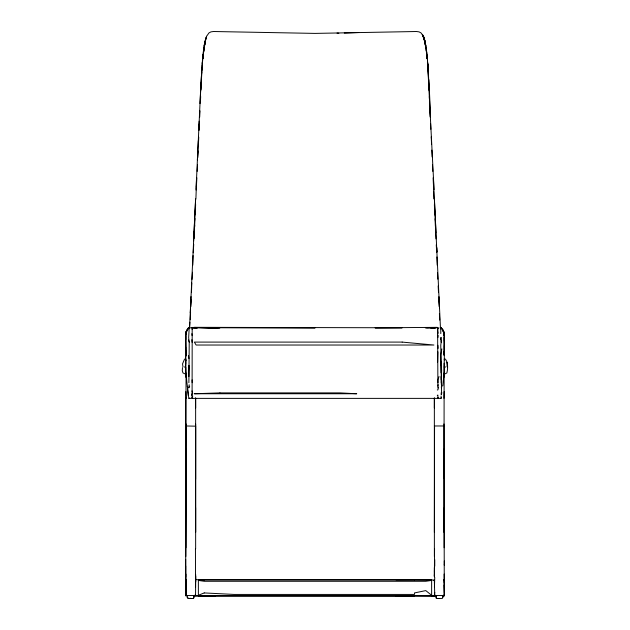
<?xml version="1.0" encoding="UTF-8"?>
<svg xmlns="http://www.w3.org/2000/svg" width="630" height="630" viewBox="0 0 630 630"><rect width="100%" height="100%" fill="white"/><g stroke="black" fill="none" stroke-linecap="round" stroke-linejoin="round"><path stroke-width="0.94" d="M185.685 595.287L186.047 595.941L185.669 584.585M185.685 397.955L185.669 556.692L186.047 376.842L185.748 367.014L184.283 366.999M185.669 365.565L185.716 334.239L186.118 331.916L188.165 328.372L186.118 332.089M186.047 423.951L185.669 579.758L185.669 559.33M188.913 397.609L188.913 398.341L191.512 398.38M188.882 382.709L189.22 342.145L188.669 337.593L189.22 327.38M189.724 327.844L192.103 327.86M192.095 398.105L192.189 327.608M195.647 425.974L195.623 532.287L195.623 507.678M195.647 582.293L195.568 595.413M195.623 479.217L195.647 398.081M434.558 548.903L434.377 576.915M437.905 387.962L437.622 330.459M438.472 327.899L439.008 327.915M438.488 398.38L441.087 398.341L441.094 395.979M440.779 327.38L440.779 333.585M441.89 392.695L441.441 394.215L441.583 380.41M444.142 363.179L443.953 532.295M444.252 582.616L444.142 574.064M444.315 478.501L444.315 449.127M444.331 336.318L443.882 331.955L442.323 329.057L444.15 333.916L444.284 354.832L444.284 337.263L444.331 341.208M444.331 350.375L444.331 345.634M185.669 352.391L186.118 356.037L185.716 336.026L185.669 353.556M187.126 330.025L185.755 334.388L185.716 339.499M434.353 407.933L434.377 397.955M441.331 384.465L440.779 345.075L441.52 339.956M185.858 449.072L185.858 547.761M188.811 397.75L188.913 398.341M444.252 507.701L444.142 547.761M443.953 423.951L444.26 580.049M193.095 255.536L192.819 265.151M444.284 353.674L444.331 350.981L443.882 355.17L444.331 350.627M195.568 587.097L195.442 548.903M434.385 574.615L434.353 576.285L434.353 567.535M195.568 580.049L195.647 576.261M435.999 595.5L436.251 598.177L435.999 595.5L442.74 595.5L442.496 598.177M443.032 595.941L443.922 595.673L444.252 592.932L444.142 579.427L444.315 594.594L443.607 595.704C444.237 596.547 444.426 594.594 444.252 595.697M441.26 382.678L441.638 369.668M443.953 398.38L444.142 391.6M185.763 358.872L185.858 373.354M196.174 188.921L196.473 179.172M191.473 292.627L191.788 282.988M441.102 372.881L440.787 355.131L441.835 348.91M195.906 199.033L196.237 189.528M195.615 198.867L189.543 328.104M190.291 319.709L190.567 312.299M188.787 327.647L188.48 328.545M196.024 190.039L200.915 83.861L202.789 55.33L204.876 41.478L206.585 36.296L208.955 32.941L210.924 31.878L213.468 31.508L315 33.398L416.532 31.508L419.076 31.878L421.045 32.941L423.415 36.296L425.124 41.478L427.211 55.33L433.566 180.085M198.82 129.93L199.182 121.173M188.89 376.559L188.905 365.51L188.409 373.425M190.307 312.921L191.008 296.565M198.466 143.624L198.749 137.112M200.962 89.98L201.301 82.412M441.094 365.51L441.236 362.061L441.268 365.55M194.694 225.162L194.576 227.123L194.985 218.563M195.158 214.791L195.631 204.522M200.411 102.154L200.671 96.508M199.994 103.611L201.883 68.032M195.591 199.474L193.607 240.778M192.473 272.239L192.048 279.413M199.064 130.394L199.371 123.677M197.497 164.918L197.19 171.391M197.836 157.5L198.143 151.003M197.363 160.067L198.332 140.616M194.04 238.62L194.371 231.895M199.686 117.148L200.001 110.872M196.867 177.817L196.379 186.834M189.583 327.616L189.874 322.206M190.796 306.739L191.197 299.281M193.221 252.78L193.725 244.306M194.213 233.005L194.331 231.045M434.432 587.097L434.755 577.363M201.545 77.521L201.899 71.804M190.41 312.653L190.575 310.157M182.487 367.66L182.275 370.668L182.968 372.928L184.999 373.858M193.843 597.642L194.001 595.5L187.26 595.5L187.26 597.642L188.559 598.461L187.26 597.642M201.891 68.119L201.687 70.828L203.183 54.597M202.309 66.166L202.537 63.339M202.907 58.621L203.057 56.732M437.897 351.808L437.622 362.022M188.165 328.096L186.118 331.947L185.669 335.499L186.118 331.947L188.165 328.159M202.553 60.716L202.277 63.441L202.506 61.512M202.734 58.905L203.199 54.377M442.803 385.836L444.111 372.991M437.866 331.207L437.622 327.482M203.459 52.999L203.663 51.132M441.094 394.506L441.315 392.49M437.897 337.625L438.141 335.475M434.377 556.518L434.353 398.081M202.844 58.629L203.183 55.739M203.529 52.857L203.75 50.928M185.669 335.499L186.118 331.916L188.165 328.372M437.897 333.868L438.141 331.978M203.474 51.652L205.6 40.533M203.451 52.731L203.844 49.935M195.568 595.697L195.623 595.287M434.432 594.303L434.755 592.365M203.829 49.778L203.577 51.4L204.931 42.998L204.089 48.148M444.331 425.974L434.353 425.974M204.144 48.25L204.459 46.329M204.782 44.407L205.104 42.486M437.905 386.048L438.157 384.694M441.898 385.82L441.449 387.907L441.331 386.836M438.488 387.166L437.905 389.883L437.275 389.994M444.15 353.131L443.882 354.304L444.15 353.477M192.103 329.395L192.378 328.246L193.331 327.584L315 327.86L193.331 327.584M441.189 342.255L440.779 339.601L441.331 337.593M441.284 397.561L441.087 398.341M437.811 329.285L438.141 328.254M434.755 594.547L434.432 595.413M439.023 376.559L437.905 379.882L437.984 382.686M191.512 395.293L192.095 393.577M185.748 595.413L186.393 593.625M189.173 384.717L188.764 387.97L189.685 386.143M192.095 397.388L192.725 396.01M441.063 328.23L441.52 327.742M193.749 598.177L194.001 595.5M184.582 359.045L182.542 363.856L182.952 366.865M441.063 329.167L441.52 328.545L440.779 327.482M436.622 595.972L431.644 595.988L436.622 595.988L433.873 595.988L434.267 595.287M192.103 327.687L219.972 327.86L192.378 327.45M444.087 373.275L444.142 373.724L444.252 358.872M187.606 595.76L185.748 595.697M188.48 327.805L189.22 327.482M186.047 579.765L185.669 592.279M186.393 579.718L185.685 580.38L186.078 580.033L186.078 595.673M437.275 395.293L437.905 395.112L437.905 398.105L437.905 397.585L438.488 398.286M445.001 373.858L446.867 372.968C447.993 368.605 448.135 362.904 445.418 359.045M444.142 595.846L443.607 595.988L443.922 595.673M195.442 426.171L185.669 425.974M425.329 327.923L437.259 327.632L426.597 327.907M338.838 33.225L337.018 33.106M344.295 33.083L358.706 32.524M204.222 579.86L196.127 579.718M195.654 580.419L195.922 581.277M430.944 327.923L435.621 327.844L430.739 327.915M190.819 598.5L193.166 598.461M215.523 595.846L198.355 595.988L414.477 595.988L395.939 595.941M444.197 366.999L445.717 366.999M395.939 579.765L414.477 579.718L198.355 579.718L204.222 579.765M198.355 579.86L431.644 579.86M433.81 580.419L434.346 580.419M433.842 595.704L434.755 595.665L434.353 580.821M189.071 598.5L193.008 598.5M437.102 598.5L441.906 598.461M437.275 398.38L192.725 398.38M194.379 327.324L402.168 327.789L375.118 327.844L437.259 327.356M414.477 595.846L433.873 595.988L193.709 595.885M414.477 579.86L434.409 580.01M197.253 327.923L193.331 327.852L197.143 327.923M192.741 327.427L217.114 327.915M194.379 327.427L217.996 327.923M438.023 598.461L439.26 598.5M204.222 595.941L195.245 595.87L195.245 594.547M190.63 598.5L190.079 598.177M434.377 532.287L434.558 426.171M443.953 579.765L444.315 580.419L444.142 579.86M192.095 397.585L192.725 398.286M443.882 332.152L444.331 335.499L443.882 332.152L442.323 329.175L444.284 334.325L444.331 359.943M442.323 328.773L443.882 331.955M185.748 359.746L186.047 360.407M188.48 339.956L189.22 342.145M424.344 40.344L425.951 48.321L425.565 46.281M192.016 390.907L192.725 393.718M443.772 374.771L444.252 376.937M444.284 334.357L443.843 332.246L444.331 335.499M424.896 42.486L425.234 44.383M195.647 424.155L195.647 548.801M425.557 45.888L425.88 47.809M426.203 49.731L426.526 51.652M187.331 386.277L188.48 396.49M425.069 42.998L426.423 51.4M426.171 49.778L426.715 52.825M434.377 595.287L434.432 595.697M188.488 355.407L188.921 358.58M191.859 333.68L192.103 335.664M426.825 53.786L427.266 57.629M426.337 51.132L426.541 52.999M426.864 55.991L427.179 58.905M185.889 372.991L188.37 395.805M426.841 55.849L427.14 58.684M427.439 61.512L427.935 66.237M427.605 62.795L428.235 69.064M191.859 339.68L192.103 342.358M426.943 56.732L427.108 58.59M427.431 62.307L427.762 66.024M437.897 345.264L438.141 348.335M427.494 60.456L427.943 66.111M428.093 68.001L428.628 78.214M444.315 592.964L444.142 585.089M436.708 252.142L436.251 244.802M444.331 561.023L444.331 565.212L444.315 564.693M185.669 350.627L185.85 353.477L185.708 350.627M436.023 232.809L434.385 198.867M438.149 285.902L438.519 292.635M434.369 204.537L434.842 214.964M438.937 296.604L439.519 307.834M437.181 265.143L436.897 256.938M433.456 184.999L433.101 177.802M435.015 218.791L435.385 226.383M428.085 69.741L428.463 77.545M428.833 79.018L430.408 112.25M431.211 136.836L431.581 144.388M433.519 180.33L433.976 190.039M434.409 199.474L440.472 328.317M430.03 110.817L430.322 117.133M435.708 233.029L435.976 238.912M438.779 297.407L439.212 306.731M429.329 96.508L429.589 102.154M432.81 171.391L432.503 164.69M439.409 313.527L439.709 320.095M441.11 376.559L441.26 379.898M437.527 272.475L437.819 279.184M431.849 150.082L432.156 156.901M433.763 191.378L434.094 199.033L433.763 189.528M430.605 123.614L430.849 129.276M429.959 108.171L430.322 116.928M428.849 85.341L429.038 89.98M433.527 179.172L433.944 189.276M428.699 80.065L429.077 90.098M192.095 379.882L192.181 382.686M185.858 391.6L186.047 398.38M436.826 252.055L436.708 247.511L436.803 252.22M195.647 579.71L195.623 578.056L195.647 582.372M195.623 575.663L195.647 578.112M444.142 449.072L444.252 478.477M195.623 397.955L195.647 407.933M185.669 347.051L185.692 363.943M440.779 337.373L440.779 339.601M434.755 559.637L434.755 566.205M434.432 570.292L434.432 572.111M195.647 574.371L195.647 578.616M185.858 574.064L185.858 590.822M185.685 565.968L185.685 576.915M185.669 374.315L185.685 376.842L185.669 374.315M185.748 579.97L185.685 580.419L185.748 580.01M442.74 595.5L442.74 597.642L442.74 595.5M444.252 373.173L444.252 373.173M447.324 365.258L447.276 366.943L447.221 362.211L447.324 365.258M204.963 42.194L204.144 45.769L206.585 36.296L204.963 42.194M204.222 592.932L198.371 595.287L198.371 580.419L204.222 581.277L425.778 581.277L431.629 580.419L431.629 595.287L425.778 590.601L414.477 592.932L414.477 594.429L234.061 594.429L204.222 592.932M219.949 392.892L194.355 393.75L356.722 393.758L340.082 392.892L219.949 392.892M402.168 342.09L194.379 342.098L196.095 345.027L433.905 345.027L402.168 342.09M422.958 35.469L422.344 34.335L424.179 38.068L422.958 35.469M423.344 36.91L422.423 35.052L425.124 41.478L423.415 36.296L425.856 45.769L423.344 36.91M186.157 354.304L185.85 353.131L186.118 354.304M185.748 373.173L185.748 373.212"/></g></svg>
